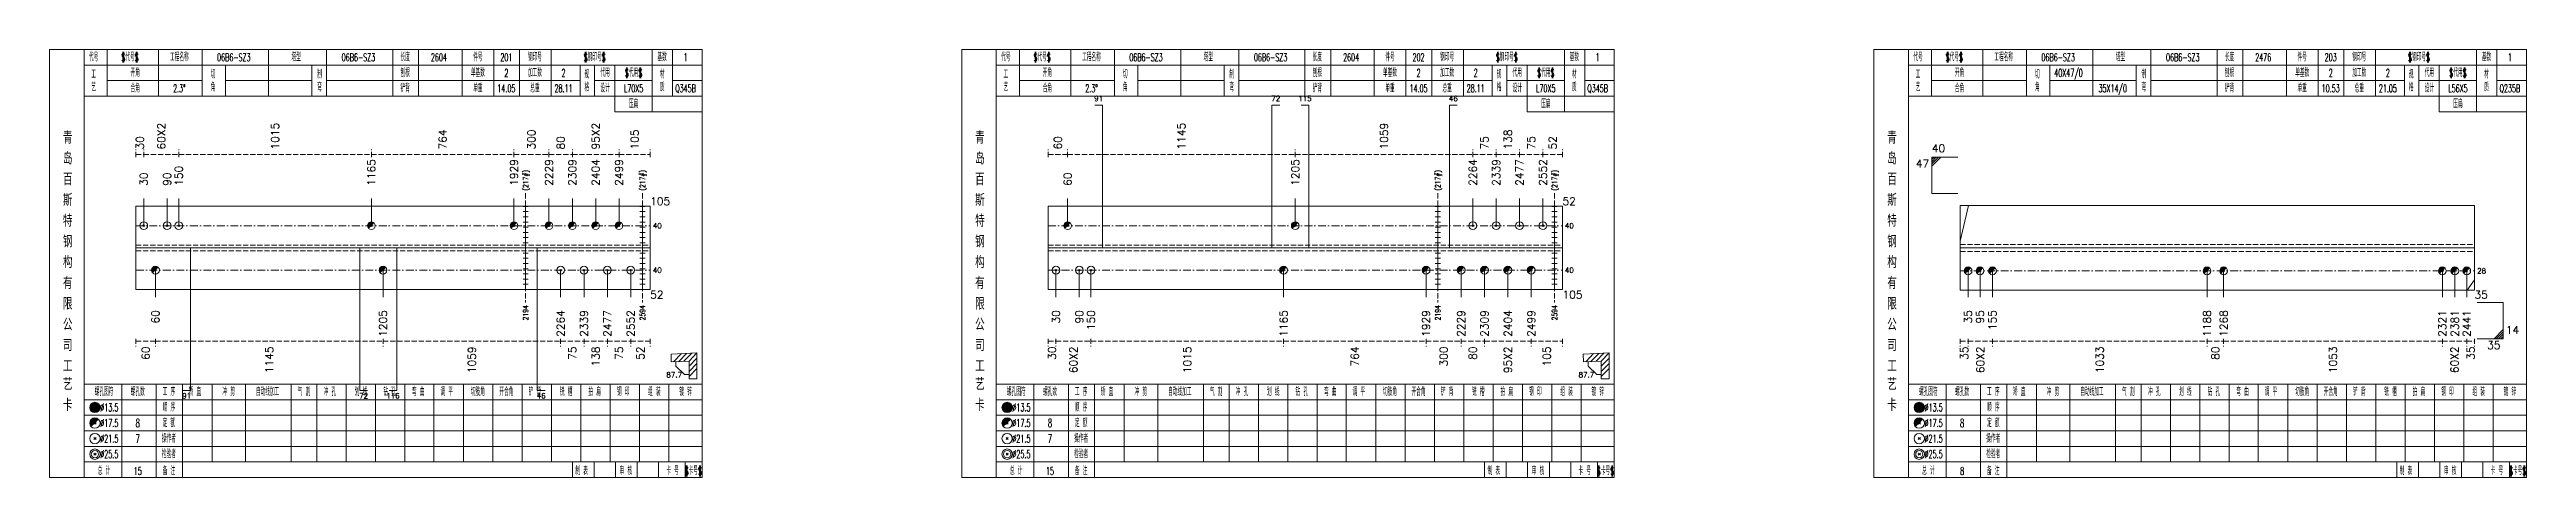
# Model space of a CAD drawing. Extents: x -533 to 8774, y 0 to 7979.
# Drawn here: x 4217 to 5171, y 7353 to 7518 of the extents above; entities that cross this region are included whole.
import ezdxf
from ezdxf.enums import TextEntityAlignment as Align

# ---------------------------------------------------------------- set-up
doc = ezdxf.new("R2010")
doc.units = 0
doc.header["$MEASUREMENT"] = 0
doc.linetypes.add('一点画线', pattern=[5.2, 3, -1, 0.2, -1])
doc.linetypes.add('虚线', pattern=[2.75, 2, -0.75])
doc.layers.get('0').update_dxf_attribs({"linetype": 'CONTINUOUS', "lineweight": 25})
for name, color, linetype, lineweight in [('1', 7, 'CONTINUOUS', 25), ('2', 7, 'CONTINUOUS', 25), ('4', 7, 'CONTINUOUS', 25), ('5', 7, 'CONTINUOUS', 25)]:
    doc.layers.add(name, color=color, linetype=linetype, lineweight=lineweight)
doc.styles.get("Standard").update_dxf_attribs({"font": 'simplex.shx', "width": 0.7, "height": 3, "bigfont": 'gbhzfs.shx'})

# ---------------------------------------------------------------- blocks, each defined once
blk = doc.blocks.new('孔17.5')
at = {"layer": '5', "color": 7, "linetype": 'Continuous', "lineweight": 0}
for p, q in [((-0.2, -0.2), (0.2, 0.2)), ((-0.2, 0.2), (0.2, -0.2))]:
    blk.add_line(p, q, dxfattribs=at)
at = {"layer": '5', "color": 7, "linetype": 'Continuous', "lineweight": 13}
blk.add_circle((0, 0), 1, dxfattribs=at)
for radius in [0.9, 0.8, 0.7, 0.6, 0.5, 0.4, 0.3, 0.2, 0.1]:
    blk.add_arc((0, 0), radius, 45, 225, dxfattribs=at)
blk = doc.blocks.new('孔21.5')
at = {"layer": '5', "color": 7, "linetype": 'Continuous', "lineweight": 13}
for p, q in [((-0.2, -0.2), (0.2, 0.2)), ((0.2, -0.2), (-0.2, 0.2))]:
    blk.add_line(p, q, dxfattribs=at)
blk.add_circle((0, 0), 1, dxfattribs=at)

msp = doc.modelspace()

# ---------------------------------------------------------------- linework, layer by layer
at = {"color": 8, "linetype": '虚线', "lineweight": 9}
for p, q in [((4250.1, 7476.39), (4250.1, 7479.39)), ((4250.1, 7477.39), (4253.1, 7477.39)), ((4253.1, 7476.39), (4253.1, 7479.39)), ((4253.1, 7476.39), (4253.1, 7479.39)), ((4253.1, 7477.39), (4266.6, 7477.39)), ((4266.6, 7476.39), (4266.6, 7479.39)), ((4266.6, 7476.39), (4266.6, 7479.39)), ((4266.6, 7477.39), (4340.79, 7477.39)), ((4340.79, 7476.39), (4340.79, 7479.39)), ((4340.79, 7476.39), (4340.79, 7479.39)), ((4340.79, 7477.39), (4395.7, 7477.39)), ((4395.7, 7476.39), (4395.7, 7479.39)), ((4395.7, 7476.39), (4395.7, 7479.39)), ((4395.7, 7477.39), (4409.2, 7477.39)), ((4409.2, 7476.39), (4409.2, 7479.39)), ((4409.2, 7476.39), (4409.2, 7479.39)), ((4409.2, 7477.39), (4418.2, 7477.39)), ((4418.2, 7476.39), (4418.2, 7479.39)), ((4418.2, 7476.39), (4418.2, 7479.39)), ((4418.2, 7477.39), (4436.2, 7477.39)), ((4436.2, 7476.39), (4436.2, 7479.39)), ((4436.2, 7476.39), (4436.2, 7479.39)), ((4436.2, 7477.39), (4448.2, 7477.39)), ((4448.2, 7476.39), (4448.2, 7479.39)), ((4601.5, 7476.39), (4601.5, 7479.39)), ((4601.5, 7477.39), (4609, 7477.39)), ((4609, 7476.39), (4609, 7479.39)), ((4609, 7476.39), (4609, 7479.39)), ((4609, 7477.39), (4696.69, 7477.39)), ((4696.69, 7476.39), (4696.69, 7479.39)), ((4696.69, 7476.39), (4696.69, 7479.39)), ((4696.69, 7477.39), (4765.1, 7477.39)), ((4765.1, 7476.39), (4765.1, 7479.39)), ((4765.1, 7476.39), (4765.1, 7479.39)), ((4765.1, 7477.39), (4774.1, 7477.39)), ((4774.1, 7476.39), (4774.1, 7479.39)), ((4774.1, 7476.39), (4774.1, 7479.39)), ((4774.1, 7477.39), (4783.1, 7477.39)), ((4783.1, 7476.39), (4783.1, 7479.39)), ((4783.1, 7476.39), (4783.1, 7479.39)), ((4783.1, 7477.39), (4792.1, 7477.39)), ((4792.1, 7476.39), (4792.1, 7479.39)), ((4792.1, 7476.39), (4792.1, 7479.39)), ((4792.1, 7477.39), (4799.6, 7477.39)), ((4799.6, 7476.39), (4799.6, 7479.39)), ((4250.1, 7406.39), (4250.1, 7403.39)), ((4250.1, 7405.39), (4257.6, 7405.39)), ((4257.6, 7406.39), (4257.6, 7403.39)), ((4257.6, 7406.39), (4257.6, 7403.39)), ((4257.6, 7405.39), (4345.29, 7405.39)), ((4345.29, 7406.39), (4345.29, 7403.39)), ((4345.29, 7406.39), (4345.29, 7403.39)), ((4345.29, 7405.39), (4413.7, 7405.39)), ((4413.7, 7406.39), (4413.7, 7403.39)), ((4413.7, 7406.39), (4413.7, 7403.39)), ((4413.7, 7405.39), (4422.7, 7405.39)), ((4422.7, 7406.39), (4422.7, 7403.39)), ((4422.7, 7406.39), (4422.7, 7403.39)), ((4422.7, 7405.39), (4431.7, 7405.39)), ((4431.7, 7406.39), (4431.7, 7403.39)), ((4431.7, 7406.39), (4431.7, 7403.39)), ((4431.7, 7405.39), (4440.7, 7405.39)), ((4440.7, 7406.39), (4440.7, 7403.39)), ((4440.7, 7406.39), (4440.7, 7403.39)), ((4440.7, 7405.39), (4448.2, 7405.39)), ((4448.2, 7406.39), (4448.2, 7403.39)), ((4601.5, 7406.39), (4601.5, 7403.39)), ((4601.5, 7405.39), (4604.5, 7405.39)), ((4604.5, 7406.39), (4604.5, 7403.39)), ((4604.5, 7406.39), (4604.5, 7403.39)), ((4604.5, 7405.39), (4618, 7405.39)), ((4618, 7406.39), (4618, 7403.39)), ((4618, 7406.39), (4618, 7403.39)), ((4618, 7405.39), (4692.19, 7405.39)), ((4692.19, 7406.39), (4692.19, 7403.39)), ((4692.19, 7406.39), (4692.19, 7403.39)), ((4692.19, 7405.39), (4747.1, 7405.39)), ((4747.1, 7406.39), (4747.1, 7403.39)), ((4747.1, 7406.39), (4747.1, 7403.39)), ((4747.1, 7405.39), (4760.6, 7405.39)), ((4760.6, 7406.39), (4760.6, 7403.39)), ((4760.6, 7406.39), (4760.6, 7403.39)), ((4760.6, 7405.39), (4769.6, 7405.39)), ((4769.6, 7406.39), (4769.6, 7403.39)), ((4769.6, 7406.39), (4769.6, 7403.39)), ((4769.6, 7405.39), (4787.6, 7405.39)), ((4787.6, 7406.39), (4787.6, 7403.39)), ((4787.6, 7406.39), (4787.6, 7403.39)), ((4787.6, 7405.39), (4799.6, 7405.39)), ((4799.6, 7406.39), (4799.6, 7403.39)), ((4952.9, 7406.39), (4952.9, 7403.39)), ((4952.9, 7405.39), (4955.9, 7405.39)), ((4955.9, 7406.39), (4955.9, 7403.39)), ((4955.9, 7406.39), (4955.9, 7403.39)), ((4955.9, 7405.39), (4965.3, 7405.39)), ((4965.3, 7406.39), (4965.3, 7403.39)), ((4965.3, 7406.39), (4965.3, 7403.39)), ((4965.3, 7405.39), (5047.95, 7405.39)), ((5047.95, 7406.39), (5047.95, 7403.39)), ((5047.95, 7406.39), (5047.95, 7403.39)), ((5047.95, 7405.39), (5054.35, 7405.39)), ((5054.35, 7406.39), (5054.35, 7403.39)), ((5054.35, 7406.39), (5054.35, 7403.39)), ((5054.35, 7405.39), (5138.6, 7405.39)), ((5138.6, 7406.39), (5138.6, 7403.39)), ((5138.6, 7406.39), (5138.6, 7403.39)), ((5138.6, 7405.39), (5148, 7405.39)), ((5148, 7406.39), (5148, 7403.39)), ((5148, 7406.39), (5148, 7403.39)), ((5148, 7405.39), (5151, 7405.39)), ((5151, 7406.39), (5151, 7403.39))]:
    msp.add_line(p, q, dxfattribs=at)
at = {"color": 7, "linetype": 'Continuous', "lineweight": 13}
for p, q in [((4941.9, 7476.39), (4951.9, 7476.39)), ((4941.9, 7462.39), (4941.9, 7476.39)), ((4942.78, 7476.39), (4941.9, 7475.52)), ((4943.65, 7476.39), (4941.9, 7474.64)), ((4944.53, 7476.39), (4941.9, 7473.77)), ((4945.4, 7476.39), (4941.9, 7472.89)), ((4941.9, 7462.39), (4951.9, 7462.39)), ((4253.1, 7449.96), (4253.1, 7460.39)), ((4262.1, 7449.96), (4262.1, 7460.39)), ((4266.6, 7449.96), (4266.6, 7460.39)), ((4340.79, 7449.96), (4340.79, 7460.39)), ((4395.7, 7449.96), (4395.7, 7460.39)), ((4409.2, 7449.96), (4409.2, 7460.39)), ((4418.2, 7449.96), (4418.2, 7460.39)), ((4427.2, 7449.96), (4427.2, 7460.39)), ((4436.2, 7449.96), (4436.2, 7460.39)), ((4609, 7449.96), (4609, 7460.39)), ((4696.69, 7449.96), (4696.69, 7460.39)), ((4765.1, 7449.96), (4765.1, 7460.39)), ((4774.1, 7449.96), (4774.1, 7460.39)), ((4783.1, 7449.96), (4783.1, 7460.39)), ((4792.1, 7449.96), (4792.1, 7460.39)), ((4952.9, 7444.02), (4956.1, 7457.73)), ((4257.6, 7432.82), (4257.6, 7422.39)), ((4345.29, 7432.82), (4345.29, 7422.39)), ((4413.7, 7432.82), (4413.7, 7422.39)), ((4422.7, 7432.82), (4422.7, 7422.39)), ((4431.7, 7432.82), (4431.7, 7422.39)), ((4440.7, 7432.82), (4440.7, 7422.39)), ((4604.5, 7432.82), (4604.5, 7422.39)), ((4613.5, 7432.82), (4613.5, 7422.39)), ((4618, 7432.82), (4618, 7422.39)), ((4692.19, 7432.82), (4692.19, 7422.39)), ((4747.1, 7432.82), (4747.1, 7422.39)), ((4760.6, 7432.82), (4760.6, 7422.39)), ((4769.6, 7432.82), (4769.6, 7422.39)), ((4778.6, 7432.82), (4778.6, 7422.39)), ((4787.6, 7432.82), (4787.6, 7422.39)), ((4955.9, 7432.55), (4955.9, 7422.39)), ((4960.5, 7432.55), (4960.5, 7422.39)), ((4965.3, 7432.55), (4965.3, 7422.39)), ((5047.95, 7432.55), (5047.95, 7422.39)), ((5054.35, 7432.55), (5054.35, 7422.39)), ((5138.6, 7432.55), (5138.6, 7422.39)), ((5143.4, 7432.55), (5143.4, 7422.39)), ((5148, 7432.55), (5148, 7422.39)), ((5151, 7429.14), (5148.2, 7425.05)), ((5162, 7420.39), (5152, 7420.39)), ((5162, 7420.39), (5162, 7406.39)), ((5162, 7406.39), (5152, 7406.39)), ((5158.5, 7406.39), (5162, 7409.89)), ((5159.38, 7406.39), (5162, 7409.02)), ((5160.25, 7406.39), (5162, 7408.14)), ((5161.12, 7406.39), (5162, 7407.27))]:
    msp.add_line(p, q, dxfattribs=at)
at = {"color": 7, "linetype": 'Continuous', "lineweight": 18}
for p, q in [((4250.1, 7457.46), (4250.1, 7425.32)), ((4250.1, 7457.46), (4448.2, 7457.46)), ((4448.2, 7457.46), (4448.2, 7425.32)), ((4601.5, 7457.46), (4601.5, 7425.32)), ((4601.5, 7457.46), (4799.6, 7457.46)), ((4799.6, 7457.46), (4799.6, 7425.32)), ((4952.9, 7457.73), (4952.9, 7425.05)), ((4952.9, 7457.73), (5151, 7457.73)), ((5151, 7457.73), (5151, 7425.05)), ((4250.1, 7441.39), (4448.2, 7441.39)), ((4601.5, 7441.39), (4799.6, 7441.39)), ((4952.9, 7441.39), (5151, 7441.39))]:
    msp.add_line(p, q, dxfattribs=at)
at = {"color": 3, "linetype": '一点画线', "lineweight": 13}
for p, q in [((4250.1, 7449.96), (4448.2, 7449.96)), ((4601.5, 7449.96), (4799.6, 7449.96)), ((4250.1, 7432.82), (4448.2, 7432.82)), ((4601.5, 7432.82), (4799.6, 7432.82)), ((4952.9, 7432.55), (5151, 7432.55))]:
    msp.add_line(p, q, dxfattribs=at)
at = {"color": 1, "linetype": '虚线', "lineweight": 18}
for p, q in [((4250.1, 7442.46), (4448.2, 7442.46)), ((4250.1, 7440.32), (4448.2, 7440.32)), ((4601.5, 7442.46), (4799.6, 7442.46)), ((4601.5, 7440.32), (4799.6, 7440.32)), ((4952.9, 7442.73), (5151, 7442.73)), ((4952.9, 7440.05), (5151, 7440.05))]:
    msp.add_line(p, q, dxfattribs=at)
at = {"layer": '1', "color": 7, "linetype": 'Continuous', "lineweight": 18}
for p, q in [((4250.1, 7425.32), (4448.2, 7425.32)), ((4601.5, 7425.32), (4799.6, 7425.32)), ((4952.9, 7425.05), (5151, 7425.05))]:
    msp.add_line(p, q, dxfattribs=at)
at = {"layer": '2', "color": 7, "linetype": 'Continuous', "lineweight": 13}
for p, q in [((4622.5, 7496.39), (4619.5, 7496.39)), ((4622.5, 7441.39), (4622.5, 7496.39)), ((4687.69, 7441.39), (4687.69, 7496.39)), ((4687.69, 7496.39), (4690.69, 7496.39)), ((4701.94, 7496.39), (4698.94, 7496.39)), ((4701.94, 7441.39), (4701.94, 7496.39)), ((4756.1, 7441.39), (4756.1, 7496.39)), ((4756.1, 7496.39), (4759.1, 7496.39)), ((4401.2, 7457.39), (4399.2, 7457.39)), ((4401.2, 7455.39), (4399.2, 7455.39)), ((4401.2, 7453.39), (4399.2, 7453.39)), ((4400.2, 7441.39), (4400.2, 7457.46)), ((4446.2, 7457.39), (4444.2, 7457.39)), ((4446.2, 7455.39), (4444.2, 7455.39)), ((4446.2, 7453.39), (4444.2, 7453.39)), ((4445.2, 7441.39), (4445.2, 7457.46)), ((4752.6, 7457.39), (4750.6, 7457.39)), ((4752.6, 7455.39), (4750.6, 7455.39)), ((4752.6, 7453.39), (4750.6, 7453.39)), ((4751.6, 7441.39), (4751.6, 7457.46)), ((4797.6, 7457.39), (4795.6, 7457.39)), ((4797.6, 7455.39), (4795.6, 7455.39)), ((4797.6, 7453.39), (4795.6, 7453.39)), ((4796.6, 7441.39), (4796.6, 7457.46)), ((4401.2, 7451.39), (4399.2, 7451.39)), ((4401.2, 7449.39), (4399.2, 7449.39)), ((4401.2, 7447.39), (4399.2, 7447.39)), ((4401.2, 7445.39), (4399.2, 7445.39)), ((4401.2, 7443.39), (4399.2, 7443.39)), ((4446.2, 7451.39), (4444.2, 7451.39)), ((4446.2, 7449.39), (4444.2, 7449.39)), ((4446.2, 7447.39), (4444.2, 7447.39)), ((4446.2, 7445.39), (4444.2, 7445.39)), ((4446.2, 7443.39), (4444.2, 7443.39)), ((4752.6, 7451.39), (4750.6, 7451.39)), ((4752.6, 7449.39), (4750.6, 7449.39)), ((4752.6, 7447.39), (4750.6, 7447.39)), ((4752.6, 7445.39), (4750.6, 7445.39)), ((4752.6, 7443.39), (4750.6, 7443.39)), ((4797.6, 7451.39), (4795.6, 7451.39)), ((4797.6, 7449.39), (4795.6, 7449.39)), ((4797.6, 7447.39), (4795.6, 7447.39)), ((4797.6, 7445.39), (4795.6, 7445.39)), ((4797.6, 7443.39), (4795.6, 7443.39)), ((4271.1, 7441.39), (4271.1, 7386.39)), ((4336.29, 7441.39), (4336.29, 7386.39)), ((4350.6, 7441.39), (4350.6, 7386.39)), ((4399.2, 7439.39), (4401.2, 7439.39)), ((4399.2, 7437.39), (4401.2, 7437.39)), ((4399.2, 7435.39), (4401.2, 7435.39)), ((4399.2, 7433.39), (4401.2, 7433.39)), ((4400.2, 7441.39), (4400.2, 7425.32)), ((4404.7, 7441.39), (4404.7, 7386.39)), ((4444.2, 7439.39), (4446.2, 7439.39)), ((4444.2, 7437.39), (4446.2, 7437.39)), ((4444.2, 7435.39), (4446.2, 7435.39)), ((4444.2, 7433.39), (4446.2, 7433.39)), ((4445.2, 7441.39), (4445.2, 7425.32)), ((4750.6, 7439.39), (4752.6, 7439.39)), ((4750.6, 7437.39), (4752.6, 7437.39)), ((4750.6, 7435.39), (4752.6, 7435.39)), ((4750.6, 7433.39), (4752.6, 7433.39)), ((4751.6, 7441.39), (4751.6, 7425.32)), ((4795.6, 7439.39), (4797.6, 7439.39)), ((4795.6, 7437.39), (4797.6, 7437.39)), ((4795.6, 7435.39), (4797.6, 7435.39)), ((4795.6, 7433.39), (4797.6, 7433.39)), ((4796.6, 7441.39), (4796.6, 7425.32)), ((4399.2, 7431.39), (4401.2, 7431.39)), ((4399.2, 7429.39), (4401.2, 7429.39)), ((4399.2, 7427.39), (4401.2, 7427.39)), ((4399.2, 7425.39), (4401.2, 7425.39)), ((4444.2, 7431.39), (4446.2, 7431.39)), ((4444.2, 7429.39), (4446.2, 7429.39)), ((4444.2, 7427.39), (4446.2, 7427.39)), ((4444.2, 7425.39), (4446.2, 7425.39)), ((4750.6, 7431.39), (4752.6, 7431.39)), ((4750.6, 7429.39), (4752.6, 7429.39)), ((4750.6, 7427.39), (4752.6, 7427.39)), ((4750.6, 7425.39), (4752.6, 7425.39)), ((4795.6, 7431.39), (4797.6, 7431.39)), ((4795.6, 7429.39), (4797.6, 7429.39)), ((4795.6, 7427.39), (4797.6, 7427.39)), ((4795.6, 7425.39), (4797.6, 7425.39)), ((4466.2, 7400.89), (4456.21, 7400.49)), ((4456.21, 7400.49), (4456.33, 7397.49)), ((4456.33, 7397.49), (4463.2, 7397.77)), ((4457.2, 7397.53), (4460.2, 7400.65)), ((4458.08, 7397.56), (4458.08, 7395.81)), ((4461.45, 7392.57), (4458.08, 7395.81)), ((4459.2, 7397.61), (4462.2, 7400.73)), ((4461.2, 7397.69), (4464.2, 7400.81)), ((4463.2, 7397.77), (4466.2, 7400.89)), ((4463.2, 7395.77), (4466.2, 7398.89)), ((4463.2, 7397.77), (4463.2, 7390.89)), ((4463.2, 7393.77), (4466.2, 7396.89)), ((4466.2, 7390.89), (4466.2, 7400.89)), ((4817.6, 7400.89), (4807.61, 7400.49)), ((4807.61, 7400.49), (4807.73, 7397.49)), ((4807.73, 7397.49), (4814.6, 7397.77)), ((4808.6, 7397.53), (4811.6, 7400.65)), ((4809.48, 7397.56), (4809.48, 7395.81)), ((4812.85, 7392.57), (4809.48, 7395.81)), ((4810.6, 7397.61), (4813.6, 7400.73)), ((4812.6, 7397.69), (4815.6, 7400.81)), ((4814.6, 7397.77), (4817.6, 7400.89)), ((4814.6, 7395.77), (4817.6, 7398.89)), ((4814.6, 7397.77), (4814.6, 7390.89)), ((4814.6, 7393.77), (4817.6, 7396.89)), ((4817.6, 7390.89), (4817.6, 7400.89)), ((4271.1, 7386.39), (4268.1, 7386.39)), ((4336.29, 7386.39), (4339.29, 7386.39)), ((4350.6, 7386.39), (4347.6, 7386.39)), ((4404.7, 7386.39), (4407.7, 7386.39)), ((4461.45, 7392.57), (4463.2, 7392.64)), ((4463.2, 7391.77), (4466.2, 7394.89)), ((4463.2, 7390.89), (4466.2, 7390.89)), ((4812.85, 7392.57), (4814.6, 7392.64)), ((4814.6, 7391.77), (4817.6, 7394.89)), ((4814.6, 7390.89), (4817.6, 7390.89))]:
    msp.add_line(p, q, dxfattribs=at)
at = {"layer": '2', "color": 216, "linetype": '虚线', "lineweight": 13}
for p, q in [((4400.2, 7462.46), (4400.2, 7420.32)), ((4445.2, 7462.46), (4445.2, 7420.32)), ((4751.6, 7462.46), (4751.6, 7420.32)), ((4796.6, 7462.46), (4796.6, 7420.32))]:
    msp.add_line(p, q, dxfattribs=at)
at = {"layer": '4', "color": 1, "linetype": 'Continuous', "lineweight": 18}
for p, q in [((4230.1, 7352.89), (4230.1, 7517.89)), ((4230.1, 7511.89), (4468.2, 7511.89)), ((4239, 7499.89), (4239, 7517.89)), ((4258.8, 7499.89), (4258.8, 7517.89)), ((4275.6, 7499.89), (4275.6, 7517.89)), ((4284.6, 7499.89), (4284.6, 7511.89)), ((4301.2, 7499.89), (4301.2, 7517.89)), ((4317.9, 7499.89), (4317.9, 7511.89)), ((4323.5, 7499.89), (4323.5, 7517.89)), ((4349, 7499.89), (4349, 7517.89)), ((4359, 7499.89), (4359, 7517.89)), ((4375.7, 7499.89), (4375.7, 7517.89)), ((4387.9, 7499.89), (4387.9, 7517.89)), ((4397.9, 7499.89), (4397.9, 7517.89)), ((4410.1, 7499.89), (4410.1, 7517.89)), ((4421.2, 7499.89), (4421.2, 7511.89)), ((4426.8, 7499.89), (4426.8, 7511.89)), ((4434.6, 7493.89), (4434.6, 7511.89)), ((4449, 7493.89), (4449, 7517.89)), ((4456.8, 7499.89), (4456.8, 7517.89)), ((4581.5, 7352.89), (4581.5, 7517.89)), ((4581.5, 7511.89), (4819.6, 7511.89)), ((4590.4, 7499.89), (4590.4, 7517.89)), ((4610.2, 7499.89), (4610.2, 7517.89)), ((4627, 7499.89), (4627, 7517.89)), ((4636, 7499.89), (4636, 7511.89)), ((4652.6, 7499.89), (4652.6, 7517.89)), ((4669.3, 7499.89), (4669.3, 7511.89)), ((4674.9, 7499.89), (4674.9, 7517.89)), ((4700.4, 7499.89), (4700.4, 7517.89)), ((4710.4, 7499.89), (4710.4, 7517.89)), ((4727.1, 7499.89), (4727.1, 7517.89)), ((4739.3, 7499.89), (4739.3, 7517.89)), ((4749.3, 7499.89), (4749.3, 7517.89)), ((4761.5, 7499.89), (4761.5, 7517.89)), ((4772.6, 7499.89), (4772.6, 7511.89)), ((4778.2, 7499.89), (4778.2, 7511.89)), ((4786, 7493.89), (4786, 7511.89)), ((4800.4, 7493.89), (4800.4, 7517.89)), ((4808.2, 7499.89), (4808.2, 7517.89)), ((4932.9, 7352.89), (4932.9, 7517.89)), ((4932.9, 7511.89), (5171, 7511.89)), ((4941.8, 7499.89), (4941.8, 7517.89)), ((4961.6, 7499.89), (4961.6, 7517.89)), ((4978.4, 7499.89), (4978.4, 7517.89)), ((4987.4, 7499.89), (4987.4, 7511.89)), ((5004, 7499.89), (5004, 7517.89)), ((5020.7, 7499.89), (5020.7, 7511.89)), ((5026.3, 7499.89), (5026.3, 7517.89)), ((5051.8, 7499.89), (5051.8, 7517.89)), ((5061.8, 7499.89), (5061.8, 7517.89)), ((5078.5, 7499.89), (5078.5, 7517.89)), ((5090.7, 7499.89), (5090.7, 7517.89)), ((5100.7, 7499.89), (5100.7, 7517.89)), ((5112.9, 7499.89), (5112.9, 7517.89)), ((5124, 7499.89), (5124, 7511.89)), ((5129.6, 7499.89), (5129.6, 7511.89)), ((5137.4, 7493.89), (5137.4, 7511.89)), ((5151.8, 7493.89), (5151.8, 7517.89)), ((5159.6, 7499.89), (5159.6, 7517.89)), ((4239, 7505.89), (4275.6, 7505.89)), ((4284.6, 7505.89), (4317.9, 7505.89)), ((4323.5, 7505.89), (4421.2, 7505.89)), ((4426.8, 7505.89), (4449, 7505.89)), ((4456.8, 7505.89), (4468.2, 7505.89)), ((4590.4, 7505.89), (4627, 7505.89)), ((4636, 7505.89), (4669.3, 7505.89)), ((4674.9, 7505.89), (4772.6, 7505.89)), ((4778.2, 7505.89), (4800.4, 7505.89)), ((4808.2, 7505.89), (4819.6, 7505.89)), ((4941.8, 7505.89), (4978.4, 7505.89)), ((4987.4, 7505.89), (5020.7, 7505.89)), ((5026.3, 7505.89), (5124, 7505.89)), ((5129.6, 7505.89), (5151.8, 7505.89)), ((5159.6, 7505.89), (5171, 7505.89)), ((4230.1, 7499.89), (4468.2, 7499.89)), ((4434.6, 7493.89), (4468.2, 7493.89)), ((4581.5, 7499.89), (4819.6, 7499.89)), ((4786, 7493.89), (4819.6, 7493.89)), ((4932.9, 7499.89), (5171, 7499.89)), ((5137.4, 7493.89), (5171, 7493.89)), ((4230.1, 7388.89), (4468.2, 7388.89)), ((4244.6, 7352.89), (4244.6, 7388.89)), ((4257.9, 7352.89), (4257.9, 7388.89)), ((4268, 7352.89), (4268, 7388.89)), ((4279.4, 7358.89), (4279.4, 7388.89)), ((4292.3, 7358.89), (4292.3, 7388.89)), ((4309.9, 7358.89), (4309.9, 7388.89)), ((4319.8, 7358.89), (4319.8, 7388.89)), ((4331.1, 7358.89), (4331.1, 7388.89)), ((4342.4, 7358.89), (4342.4, 7388.89)), ((4353.7, 7358.89), (4353.7, 7388.89)), ((4364.9, 7358.89), (4364.9, 7388.89)), ((4376.3, 7358.89), (4376.3, 7388.89)), ((4387.6, 7358.89), (4387.6, 7388.89)), ((4398.9, 7358.89), (4398.9, 7388.89)), ((4410.2, 7358.89), (4410.2, 7388.89)), ((4421.5, 7358.89), (4421.5, 7388.89)), ((4432.8, 7358.89), (4432.8, 7388.89)), ((4444.1, 7358.89), (4444.1, 7388.89)), ((4455.4, 7358.89), (4455.4, 7388.89)), ((4581.5, 7388.89), (4819.6, 7388.89)), ((4596, 7352.89), (4596, 7388.89)), ((4609.3, 7352.89), (4609.3, 7388.89)), ((4619.4, 7352.89), (4619.4, 7388.89)), ((4630.8, 7358.89), (4630.8, 7388.89)), ((4643.7, 7358.89), (4643.7, 7388.89)), ((4661.3, 7358.89), (4661.3, 7388.89)), ((4671.2, 7358.89), (4671.2, 7388.89)), ((4682.5, 7358.89), (4682.5, 7388.89)), ((4693.8, 7358.89), (4693.8, 7388.89)), ((4705.1, 7358.89), (4705.1, 7388.89)), ((4716.3, 7358.89), (4716.3, 7388.89)), ((4727.7, 7358.89), (4727.7, 7388.89)), ((4739, 7358.89), (4739, 7388.89)), ((4750.3, 7358.89), (4750.3, 7388.89)), ((4761.6, 7358.89), (4761.6, 7388.89)), ((4772.9, 7358.89), (4772.9, 7388.89)), ((4784.2, 7358.89), (4784.2, 7388.89)), ((4795.5, 7358.89), (4795.5, 7388.89)), ((4806.8, 7358.89), (4806.8, 7388.89)), ((4932.9, 7388.89), (5171, 7388.89)), ((4947.4, 7352.89), (4947.4, 7388.89)), ((4960.7, 7352.89), (4960.7, 7388.89)), ((4970.8, 7352.89), (4970.8, 7388.89)), ((4982.2, 7358.89), (4982.2, 7388.89)), ((4995.1, 7358.89), (4995.1, 7388.89)), ((5012.7, 7358.89), (5012.7, 7388.89)), ((5022.6, 7358.89), (5022.6, 7388.89)), ((5033.9, 7358.89), (5033.9, 7388.89)), ((5045.2, 7358.89), (5045.2, 7388.89)), ((5056.5, 7358.89), (5056.5, 7388.89)), ((5067.7, 7358.89), (5067.7, 7388.89)), ((5079.1, 7358.89), (5079.1, 7388.89)), ((5090.4, 7358.89), (5090.4, 7388.89)), ((5101.7, 7358.89), (5101.7, 7388.89)), ((5113, 7358.89), (5113, 7388.89)), ((5124.3, 7358.89), (5124.3, 7388.89)), ((5135.6, 7358.89), (5135.6, 7388.89)), ((5146.9, 7358.89), (5146.9, 7388.89)), ((5158.2, 7358.89), (5158.2, 7388.89)), ((4230.1, 7382.89), (4468.2, 7382.89)), ((4230.1, 7376.89), (4468.2, 7376.89)), ((4581.5, 7382.89), (4819.6, 7382.89)), ((4581.5, 7376.89), (4819.6, 7376.89)), ((4932.9, 7382.89), (5171, 7382.89)), ((4932.9, 7376.89), (5171, 7376.89)), ((4230.1, 7370.89), (4468.2, 7370.89)), ((4581.5, 7370.89), (4819.6, 7370.89)), ((4932.9, 7370.89), (5171, 7370.89)), ((4230.1, 7364.89), (4468.2, 7364.89)), ((4230.1, 7358.89), (4468.2, 7358.89)), ((4418.2, 7352.89), (4418.2, 7358.89)), ((4426.6, 7352.89), (4426.6, 7358.89)), ((4434.8, 7352.89), (4434.8, 7358.89)), ((4443.2, 7352.89), (4443.2, 7358.89)), ((4451.4, 7352.89), (4451.4, 7358.89)), ((4461.7, 7352.89), (4461.7, 7358.89)), ((4581.5, 7364.89), (4819.6, 7364.89)), ((4581.5, 7358.89), (4819.6, 7358.89)), ((4769.6, 7352.89), (4769.6, 7358.89)), ((4778, 7352.89), (4778, 7358.89)), ((4786.2, 7352.89), (4786.2, 7358.89)), ((4794.6, 7352.89), (4794.6, 7358.89)), ((4802.8, 7352.89), (4802.8, 7358.89)), ((4813.1, 7352.89), (4813.1, 7358.89)), ((4932.9, 7364.89), (5171, 7364.89)), ((4932.9, 7358.89), (5171, 7358.89)), ((5121, 7352.89), (5121, 7358.89)), ((5129.4, 7352.89), (5129.4, 7358.89)), ((5137.6, 7352.89), (5137.6, 7358.89)), ((5146, 7352.89), (5146, 7358.89)), ((5154.2, 7352.89), (5154.2, 7358.89)), ((5164.5, 7352.89), (5164.5, 7358.89))]:
    msp.add_line(p, q, dxfattribs=at)
at = {"layer": '4', "color": 7, "linetype": 'Continuous', "lineweight": 13}
for p, q in [((4234.1, 7379.69), (4234.5, 7380.09)), ((4234.5, 7379.69), (4234.1, 7380.09)), ((4585.5, 7379.69), (4585.9, 7380.09)), ((4585.9, 7379.69), (4585.5, 7380.09)), ((4936.9, 7379.69), (4937.3, 7380.09)), ((4937.3, 7379.69), (4936.9, 7380.09)), ((4233.9, 7367.49), (4234.7, 7368.29)), ((4234.7, 7367.49), (4233.9, 7368.29)), ((4585.3, 7367.49), (4586.1, 7368.29)), ((4586.1, 7367.49), (4585.3, 7368.29)), ((4936.7, 7367.49), (4937.5, 7368.29)), ((4937.5, 7367.49), (4936.7, 7368.29)), ((4233.9, 7361.49), (4234.7, 7362.29)), ((4234.7, 7361.49), (4233.9, 7362.29)), ((4585.3, 7361.49), (4586.1, 7362.29)), ((4586.1, 7361.49), (4585.3, 7362.29)), ((4936.7, 7361.49), (4937.5, 7362.29)), ((4937.5, 7361.49), (4936.7, 7362.29))]:
    msp.add_line(p, q, dxfattribs=at)
at = {"layer": '4', "color": 7, "linetype": 'Continuous', "lineweight": 0}
for p, q in [((4233.9, 7373.49), (4234.7, 7374.29)), ((4233.9, 7374.29), (4234.7, 7373.49)), ((4585.3, 7373.49), (4586.1, 7374.29)), ((4585.3, 7374.29), (4586.1, 7373.49)), ((4936.7, 7373.49), (4937.5, 7374.29)), ((4936.7, 7374.29), (4937.5, 7373.49))]:
    msp.add_line(p, q, dxfattribs=at)
at = {"layer": '4', "color": 1, "linetype": 'Continuous', "lineweight": 18}
for points in [[(4216.8, 7517.89), (4216.8, 7352.89), (4468.2, 7352.89), (4468.2, 7517.89)], [(4568.2, 7517.89), (4568.2, 7352.89), (4819.6, 7352.89), (4819.6, 7517.89)], [(4919.6, 7517.89), (4919.6, 7352.89), (5171, 7352.89), (5171, 7517.89)]]:
    msp.add_lwpolyline(points, close=True, dxfattribs=at)
at = {"layer": '4', "color": 7, "linetype": 'Continuous', "lineweight": 13}
for centre, radius in [((4234.3, 7379.89), 2), ((4234.3, 7379.89), 1.8), ((4234.3, 7379.89), 1.6), ((4234.3, 7379.89), 1.4), ((4234.3, 7379.89), 1.2), ((4234.3, 7379.89), 1), ((4234.3, 7379.89), 0.8), ((4234.3, 7379.89), 0.6), ((4234.3, 7379.89), 0.4), ((4234.3, 7379.89), 0.2), ((4585.7, 7379.89), 2), ((4585.7, 7379.89), 1.8), ((4585.7, 7379.89), 1.6), ((4585.7, 7379.89), 1.4), ((4585.7, 7379.89), 1.2), ((4585.7, 7379.89), 1), ((4585.7, 7379.89), 0.8), ((4585.7, 7379.89), 0.6), ((4585.7, 7379.89), 0.4), ((4585.7, 7379.89), 0.2), ((4937.1, 7379.89), 2), ((4937.1, 7379.89), 1.8), ((4937.1, 7379.89), 1.6), ((4937.1, 7379.89), 1.4), ((4937.1, 7379.89), 1.2), ((4937.1, 7379.89), 1), ((4937.1, 7379.89), 0.8), ((4937.1, 7379.89), 0.6), ((4937.1, 7379.89), 0.4), ((4937.1, 7379.89), 0.2), ((4234.3, 7373.89), 2), ((4234.3, 7367.89), 2), ((4585.7, 7373.89), 2), ((4585.7, 7367.89), 2), ((4937.1, 7373.89), 2), ((4937.1, 7367.89), 2), ((4234.3, 7361.89), 2), ((4234.3, 7361.89), 1.4), ((4585.7, 7361.89), 2), ((4585.7, 7361.89), 1.4), ((4937.1, 7361.89), 2), ((4937.1, 7361.89), 1.4)]:
    msp.add_circle(centre, radius, dxfattribs=at)
for centre, radius in [((4234.3, 7373.89), 1.8), ((4234.3, 7373.89), 1.6), ((4234.3, 7373.89), 1.4), ((4234.3, 7373.89), 1.2), ((4234.3, 7373.89), 1), ((4234.3, 7373.89), 0.8), ((4234.3, 7373.89), 0.6), ((4234.3, 7373.89), 0.4), ((4234.3, 7373.89), 0.2), ((4585.7, 7373.89), 1.8), ((4585.7, 7373.89), 1.6), ((4585.7, 7373.89), 1.4), ((4585.7, 7373.89), 1.2), ((4585.7, 7373.89), 1), ((4585.7, 7373.89), 0.8), ((4585.7, 7373.89), 0.6), ((4585.7, 7373.89), 0.4), ((4585.7, 7373.89), 0.2), ((4937.1, 7373.89), 1.8), ((4937.1, 7373.89), 1.6), ((4937.1, 7373.89), 1.4), ((4937.1, 7373.89), 1.2), ((4937.1, 7373.89), 1), ((4937.1, 7373.89), 0.8), ((4937.1, 7373.89), 0.6), ((4937.1, 7373.89), 0.4), ((4937.1, 7373.89), 0.2)]:
    msp.add_arc(centre, radius, 45, 225, dxfattribs=at)

# ---------------------------------------------------------------- block references
at = {"color": 7, "linetype": 'Continuous', "lineweight": 13, "xscale": 1.5, "yscale": 1.5, "zscale": 1.5}
for name, p in [('孔21.5', (4253.1, 7449.96)), ('孔21.5', (4262.1, 7449.96)), ('孔21.5', (4266.6, 7449.96)), ('孔17.5', (4340.79, 7449.96)), ('孔17.5', (4395.7, 7449.96)), ('孔17.5', (4409.2, 7449.96)), ('孔17.5', (4418.2, 7449.96)), ('孔17.5', (4427.2, 7449.96)), ('孔17.5', (4436.2, 7449.96)), ('孔17.5', (4609, 7449.96)), ('孔17.5', (4696.69, 7449.96)), ('孔21.5', (4765.1, 7449.96)), ('孔21.5', (4774.1, 7449.96)), ('孔21.5', (4783.1, 7449.96)), ('孔21.5', (4792.1, 7449.96))]:
    msp.add_blockref(name, p, dxfattribs=at)
at = {"layer": '1', "color": 7, "linetype": 'Continuous', "lineweight": 13, "xscale": 1.5, "yscale": 1.5, "zscale": 1.5}
for name, p in [('孔17.5', (4257.6, 7432.82)), ('孔17.5', (4345.29, 7432.82)), ('孔21.5', (4413.7, 7432.82)), ('孔21.5', (4422.7, 7432.82)), ('孔21.5', (4431.7, 7432.82)), ('孔21.5', (4440.7, 7432.82)), ('孔21.5', (4604.5, 7432.82)), ('孔21.5', (4613.5, 7432.82)), ('孔21.5', (4618, 7432.82)), ('孔17.5', (4692.19, 7432.82)), ('孔17.5', (4747.1, 7432.82)), ('孔17.5', (4760.6, 7432.82)), ('孔17.5', (4769.6, 7432.82)), ('孔17.5', (4778.6, 7432.82)), ('孔17.5', (4787.6, 7432.82)), ('孔17.5', (4955.9, 7432.55)), ('孔17.5', (4960.5, 7432.55)), ('孔17.5', (4965.3, 7432.55)), ('孔17.5', (5047.95, 7432.55)), ('孔17.5', (5054.35, 7432.55)), ('孔17.5', (5138.6, 7432.55)), ('孔17.5', (5143.4, 7432.55)), ('孔17.5', (5148, 7432.55))]:
    msp.add_blockref(name, p, dxfattribs=at)

# ---------------------------------------------------------------- texts
at = {"color": 8, "linetype": 'Continuous', "lineweight": 9}
for s, p in [('30', (4251.6, 7479.39)), ('60X2', (4259.85, 7479.39)), ('1015', (4303.7, 7479.39)), ('764', (4368.25, 7479.39)), ('300', (4402.45, 7479.39)), ('80', (4413.7, 7479.39)), ('95X2', (4427.2, 7479.39)), ('105', (4442.2, 7479.39)), ('60', (4605.25, 7479.39)), ('1145', (4652.85, 7479.39)), ('1059', (4730.9, 7479.39)), ('75', (4769.6, 7479.39)), ('138', (4778.6, 7479.39)), ('75', (4787.6, 7479.39)), ('52', (4795.85, 7479.39))]:
    msp.add_text(s, height=3, rotation=90, dxfattribs=at).set_placement(p, align=Align.MIDDLE_LEFT)
at = {"color": 7, "linetype": 'Continuous', "lineweight": 13}
for s, p in [('40', (4941.9, 7477.39)), ('14', (5163, 7407.39))]:
    msp.add_text(s, height=3, dxfattribs=at).set_placement(p, align=Align.BOTTOM_LEFT)
for s, p in [('150', (4266.6, 7465.39)), ('1165', (4340.79, 7465.39)), ('1929', (4395.7, 7465.39)), ('2229', (4409.2, 7465.39)), ('2309', (4418.2, 7465.39)), ('2404', (4427.2, 7465.39)), ('2499', (4436.2, 7465.39)), ('1205', (4696.69, 7465.39)), ('2264', (4765.1, 7465.39)), ('2339', (4774.1, 7465.39)), ('2477', (4783.1, 7465.39)), ('2552', (4792.1, 7465.39)), ('30', (4253.1, 7465.39)), ('90', (4262.1, 7465.39)), ('60', (4609, 7465.39))]:
    msp.add_text(s, height=3, rotation=90, dxfattribs=at).set_placement(p, align=Align.MIDDLE_LEFT)
for s, p in [('47', (4940.9, 7475.39)), ('35', (5161, 7405.39))]:
    msp.add_text(s, height=3, dxfattribs=at).set_placement(p, align=Align.TOP_RIGHT)
for s, height, p in [('105', 3, (4448.2, 7459.39)), ('52', 3, (4799.6, 7459.39)), ('40', 2, (4449.2, 7449.96)), ('40', 2, (4800.6, 7449.96)), ('40', 2, (4449.2, 7432.82)), ('40', 2, (4800.6, 7432.82)), ('28', 2, (5152, 7432.55))]:
    msp.add_text(s, height=height, dxfattribs=at).set_placement(p, align=Align.MIDDLE_LEFT)
at = {"color": 8, "linetype": 'Continuous', "lineweight": 9}
for s, p in [('60', (4253.85, 7403.39)), ('1145', (4301.45, 7403.39)), ('1059', (4379.5, 7403.39)), ('75', (4418.2, 7403.39)), ('138', (4427.2, 7403.39)), ('75', (4436.2, 7403.39)), ('52', (4444.45, 7403.39)), ('30', (4603, 7403.39)), ('60X2', (4611.25, 7403.39)), ('1015', (4655.1, 7403.39)), ('764', (4719.65, 7403.39)), ('300', (4753.85, 7403.39)), ('80', (4765.1, 7403.39)), ('95X2', (4778.6, 7403.39)), ('105', (4793.6, 7403.39)), ('35', (4954.4, 7403.39)), ('60X2', (4960.6, 7403.39)), ('1033', (5006.63, 7403.39)), ('80', (5051.15, 7403.39)), ('1053', (5096.47, 7403.39)), ('60X2', (5143.3, 7403.39)), ('35', (5149.5, 7403.39))]:
    msp.add_text(s, height=3, rotation=90, dxfattribs=at).set_placement(p, align=Align.MIDDLE_RIGHT)
at = {"layer": '1', "color": 7, "linetype": 'Continuous', "lineweight": 13}
for s, p in [('52', (4448.2, 7423.39)), ('105', (4799.6, 7423.39)), ('35', (5151, 7423.39))]:
    msp.add_text(s, height=3, dxfattribs=at).set_placement(p, align=Align.MIDDLE_LEFT)
for s, p in [('60', (4257.6, 7417.39)), ('1205', (4345.29, 7417.39)), ('2264', (4413.7, 7417.39)), ('2339', (4422.7, 7417.39)), ('2477', (4431.7, 7417.39)), ('2552', (4440.7, 7417.39)), ('30', (4604.5, 7417.39)), ('90', (4613.5, 7417.39)), ('150', (4618, 7417.39)), ('1165', (4692.19, 7417.39)), ('1929', (4747.1, 7417.39)), ('2229', (4760.6, 7417.39)), ('2309', (4769.6, 7417.39)), ('2404', (4778.6, 7417.39)), ('2499', (4787.6, 7417.39)), ('35', (4955.9, 7417.39)), ('95', (4960.5, 7417.39)), ('155', (4965.3, 7417.39)), ('1188', (5047.95, 7417.39)), ('1268', (5054.35, 7417.39)), ('2321', (5138.6, 7417.39)), ('2381', (5143.4, 7417.39)), ('2441', (5148, 7417.39))]:
    msp.add_text(s, height=3, rotation=90, dxfattribs=at).set_placement(p, align=Align.MIDDLE_RIGHT)
at = {"layer": '2', "color": 7, "linetype": 'Continuous', "lineweight": 13}
for s, p in [('91', (4621, 7497.39)), ('72', (4689.19, 7497.39)), ('115', (4700.44, 7497.39)), ('46', (4757.6, 7497.39))]:
    msp.add_text(s, height=2, dxfattribs=at).set_placement(p, align=Align.BOTTOM_CENTER)
at = {"layer": '2', "color": 7, "linetype": 'Continuous', "lineweight": 13, "width": 0.7}
for p in [(4400.2, 7463.46), (4445.2, 7463.46), (4751.6, 7463.46), (4796.6, 7463.46)]:
    msp.add_text('(217#)', height=2, rotation=90, dxfattribs=at).set_placement(p, align=Align.MIDDLE_LEFT)
for s, p in [('2194', (4400.2, 7419.32)), ('2594', (4445.2, 7419.32)), ('2194', (4751.6, 7419.32)), ('2594', (4796.6, 7419.32))]:
    msp.add_text(s, height=2, rotation=90, dxfattribs=at).set_placement(p, align=Align.MIDDLE_RIGHT)
at = {"layer": '2', "color": 7, "linetype": 'Continuous', "lineweight": 13}
for p in [(4460.45, 7390.89), (4811.85, 7390.89)]:
    msp.add_text('87.7', height=2, dxfattribs=at).set_placement(p, align=Align.BOTTOM_RIGHT)
for s, p in [('91', (4269.6, 7385.39)), ('72', (4337.79, 7385.39)), ('116', (4349.1, 7385.39)), ('46', (4406.2, 7385.39))]:
    msp.add_text(s, height=2, dxfattribs=at).set_placement(p, align=Align.TOP_CENTER)
at = {"layer": '4', "color": 1, "linetype": 'Continuous', "lineweight": 13}
for s, height, width, p in [('代号', 3, 0.6, (4233.8, 7514.89)), ('工', 3, 0.6, (4233.8, 7508.29)), ('$代号$', 3, 0.6, (4247.8, 7514.89)), ('开角', 3, 0.6, (4249.8, 7508.89)), ('工程名称', 3, 0.6, (4266.8, 7514.89)), ('切', 3, 0.6, (4279.8, 7508.29)), ('06B6-SZ3', 3, 0.6, (4287.8, 7514.89)), ('塔型', 3, 0.6, (4311.8, 7514.89)), ('制', 3, 0.6, (4320.8, 7508.29)), ('06B6-SZ3', 3, 0.6, (4335.8, 7514.89)), ('刨根', 3, 0.6, (4353.8, 7508.89)), ('长度', 3, 0.6, (4353.8, 7514.89)), ('2604', 3, 0.6, (4366.8, 7514.89)), ('单基数', 3, 0.6, (4381.8, 7508.89)), ('件号', 3, 0.6, (4381.8, 7514.89)), ('201', 3, 0.6, (4392.8, 7514.89)), ('2', 3, 0.6, (4392.8, 7508.89)), ('加工数', 3, 0.6, (4403.8, 7508.89)), ('钢印号', 3, 0.6, (4403.8, 7514.89)), ('2', 3, 0.6, (4414.8, 7508.89)), ('规', 3, 0.6, (4423.8, 7508.29)), ('$钢印号$', 3, 0.6, (4426.8, 7514.89)), ('代用', 3, 0.6, (4430.8, 7508.89)), ('$代用$', 3, 0.6, (4441.8, 7508.89)), ('基数', 3, 0.6, (4452.8, 7514.89)), ('材', 3, 0.6, (4452.8, 7508.29)), ('1', 3, 0.6, (4461.8, 7514.89)), ('代号', 3, 0.6, (4585.2, 7514.89)), ('工', 3, 0.6, (4585.2, 7508.29)), ('$代号$', 3, 0.6, (4599.2, 7514.89)), ('开角', 3, 0.6, (4601.2, 7508.89)), ('工程名称', 3, 0.6, (4618.2, 7514.89)), ('切', 3, 0.6, (4631.2, 7508.29)), ('06B6-SZ3', 3, 0.6, (4639.2, 7514.89)), ('塔型', 3, 0.6, (4663.2, 7514.89)), ('制', 3, 0.6, (4672.2, 7508.29)), ('06B6-SZ3', 3, 0.6, (4687.2, 7514.89)), ('刨根', 3, 0.6, (4705.2, 7508.89)), ('长度', 3, 0.6, (4705.2, 7514.89)), ('2604', 3, 0.6, (4718.2, 7514.89)), ('单基数', 3, 0.6, (4733.2, 7508.89)), ('件号', 3, 0.6, (4733.2, 7514.89)), ('202', 3, 0.6, (4744.2, 7514.89)), ('2', 3, 0.6, (4744.2, 7508.89)), ('加工数', 3, 0.6, (4755.2, 7508.89)), ('钢印号', 3, 0.6, (4755.2, 7514.89)), ('2', 3, 0.6, (4766.2, 7508.89)), ('规', 3, 0.6, (4775.2, 7508.29)), ('$钢印号$', 3, 0.6, (4778.2, 7514.89)), ('代用', 3, 0.6, (4782.2, 7508.89)), ('$代用$', 3, 0.6, (4793.2, 7508.89)), ('基数', 3, 0.6, (4804.2, 7514.89)), ('材', 3, 0.6, (4804.2, 7508.29)), ('1', 3, 0.6, (4813.2, 7514.89)), ('代号', 3, 0.6, (4936.6, 7514.89)), ('工', 3, 0.6, (4936.6, 7508.29)), ('$代号$', 3, 0.6, (4950.6, 7514.89)), ('开角', 3, 0.6, (4952.6, 7508.89)), ('工程名称', 3, 0.6, (4969.6, 7514.89)), ('切', 3, 0.6, (4982.6, 7508.29)), ('06B6-SZ3', 3, 0.6, (4990.6, 7514.89)), ('40X47/0', 3, 0.6, (4994.6, 7508.89)), ('塔型', 3, 0.6, (5014.6, 7514.89)), ('制', 3, 0.6, (5023.6, 7508.29)), ('06B6-SZ3', 3, 0.6, (5038.6, 7514.89)), ('刨根', 3, 0.6, (5056.6, 7508.89)), ('长度', 3, 0.6, (5056.6, 7514.89)), ('2476', 3, 0.6, (5069.6, 7514.89)), ('单基数', 3, 0.6, (5084.6, 7508.89)), ('件号', 3, 0.6, (5084.6, 7514.89)), ('203', 3, 0.6, (5095.6, 7514.89)), ('2', 3, 0.6, (5095.6, 7508.89)), ('加工数', 3, 0.6, (5106.6, 7508.89)), ('钢印号', 3, 0.6, (5106.6, 7514.89)), ('2', 3, 0.6, (5117.6, 7508.89)), ('规', 3, 0.6, (5126.6, 7508.29)), ('$钢印号$', 3, 0.6, (5129.6, 7514.89)), ('代用', 3, 0.6, (5133.6, 7508.89)), ('$代用$', 3, 0.6, (5144.6, 7508.89)), ('基数', 3, 0.6, (5155.6, 7514.89)), ('材', 3, 0.6, (5155.6, 7508.29)), ('1', 3, 0.6, (5164.6, 7514.89)), ('艺', 3, 0.6, (4233.8, 7503.29)), ('合角', 3, 0.6, (4249.8, 7502.89)), ('2.3%%d', 3, 0.6, (4266.8, 7502.89)), ('角', 3, 0.6, (4279.8, 7503.29)), ('弯', 3, 0.6, (4320.8, 7503.29)), ('铲背', 3, 0.6, (4353.8, 7502.89)), ('单重', 3, 0.6, (4381.8, 7502.89)), ('14.05', 3, 0.6, (4392.8, 7502.89)), ('总重', 3, 0.6, (4403.8, 7502.89)), ('28.11', 3, 0.6, (4414.8, 7502.89)), ('格', 3, 0.6, (4423.8, 7503.29)), ('设计', 3, 0.6, (4430.8, 7502.89)), ('L70X5', 3, 0.6, (4441.8, 7502.89)), ('质', 3, 0.6, (4452.8, 7503.29)), ('Q345B', 3, 0.6, (4461.8, 7502.89)), ('艺', 3, 0.6, (4585.2, 7503.29)), ('合角', 3, 0.6, (4601.2, 7502.89)), ('2.3%%d', 3, 0.6, (4618.2, 7502.89)), ('角', 3, 0.6, (4631.2, 7503.29)), ('弯', 3, 0.6, (4672.2, 7503.29)), ('铲背', 3, 0.6, (4705.2, 7502.89)), ('单重', 3, 0.6, (4733.2, 7502.89)), ('14.05', 3, 0.6, (4744.2, 7502.89)), ('总重', 3, 0.6, (4755.2, 7502.89)), ('28.11', 3, 0.6, (4766.2, 7502.89)), ('格', 3, 0.6, (4775.2, 7503.29)), ('设计', 3, 0.6, (4782.2, 7502.89)), ('L70X5', 3, 0.6, (4793.2, 7502.89)), ('质', 3, 0.6, (4804.2, 7503.29)), ('Q345B', 3, 0.6, (4813.2, 7502.89)), ('艺', 3, 0.6, (4936.6, 7503.29)), ('合角', 3, 0.6, (4952.6, 7502.89)), ('角', 3, 0.6, (4982.6, 7503.29)), ('35X14/0', 3, 0.6, (5011.6, 7502.89)), ('弯', 3, 0.6, (5023.6, 7503.29)), ('铲背', 3, 0.6, (5056.6, 7502.89)), ('单重', 3, 0.6, (5084.6, 7502.89)), ('10.53', 3, 0.6, (5095.6, 7502.89)), ('总重', 3, 0.6, (5106.6, 7502.89)), ('21.05', 3, 0.6, (5117.6, 7502.89)), ('格', 3, 0.6, (5126.6, 7503.29)), ('设计', 3, 0.6, (5133.6, 7502.89)), ('L56X5', 3, 0.6, (5144.6, 7502.89)), ('质', 3, 0.6, (5155.6, 7503.29)), ('Q235B', 3, 0.6, (5164.6, 7502.89)), ('压扁', 3, 0.6, (4441.8, 7496.89)), ('压扁', 3, 0.6, (4793.2, 7496.89)), ('压扁', 3, 0.6, (5144.6, 7496.89)), ('青', 4.6, 0.8, (4223.8, 7483.89)), ('青', 4.6, 0.8, (4575.2, 7483.89)), ('青', 4.6, 0.8, (4926.6, 7483.89)), ('岛', 4.6, 0.8, (4223.8, 7475.89)), ('岛', 4.6, 0.8, (4575.2, 7475.89)), ('岛', 4.6, 0.8, (4926.6, 7475.89)), ('斯', 4.6, 0.8, (4223.8, 7459.89)), ('百', 4.6, 0.8, (4223.8, 7467.89)), ('斯', 4.6, 0.8, (4575.2, 7459.89)), ('百', 4.6, 0.8, (4575.2, 7467.89)), ('斯', 4.6, 0.8, (4926.6, 7459.89)), ('百', 4.6, 0.8, (4926.6, 7467.89)), ('特', 4.6, 0.8, (4223.8, 7451.89)), ('特', 4.6, 0.8, (4575.2, 7451.89)), ('特', 4.6, 0.8, (4926.6, 7451.89)), ('钢', 4.6, 0.8, (4223.8, 7443.89)), ('钢', 4.6, 0.8, (4575.2, 7443.89)), ('钢', 4.6, 0.8, (4926.6, 7443.89)), ('构', 4.6, 0.8, (4223.8, 7435.89)), ('构', 4.6, 0.8, (4575.2, 7435.89)), ('构', 4.6, 0.8, (4926.6, 7435.89)), ('有', 4.6, 0.8, (4223.8, 7427.89)), ('有', 4.6, 0.8, (4575.2, 7427.89)), ('有', 4.6, 0.8, (4926.6, 7427.89)), ('公', 4.6, 0.8, (4223.8, 7411.89)), ('限', 4.6, 0.8, (4223.8, 7419.89)), ('公', 4.6, 0.8, (4575.2, 7411.89)), ('限', 4.6, 0.8, (4575.2, 7419.89)), ('公', 4.6, 0.8, (4926.6, 7411.89)), ('限', 4.6, 0.8, (4926.6, 7419.89)), ('司', 4.6, 0.8, (4223.8, 7403.89)), ('司', 4.6, 0.8, (4575.2, 7403.89)), ('司', 4.6, 0.8, (4926.6, 7403.89)), ('工', 4.6, 0.8, (4223.8, 7395.89)), ('工', 4.6, 0.8, (4575.2, 7395.89)), ('工', 4.6, 0.8, (4926.6, 7395.89)), ('艺', 4.6, 0.8, (4223.8, 7388.89)), ('螺孔图符', 3, 0.6, (4237.8, 7385.89)), ('螺孔数', 3, 0.6, (4250.8, 7385.89)), ('工 序', 3, 0.6, (4262.8, 7385.89)), ('矫 直', 3, 0.6, (4272.8, 7385.89)), ('冲 剪', 3, 0.6, (4285.8, 7385.89)), ('自动线加工', 3, 0.6, (4300.8, 7385.89)), ('气 割', 3, 0.6, (4314.8, 7385.89)), ('冲 孔', 3, 0.6, (4324.8, 7385.89)), ('划 线', 3, 0.6, (4336.8, 7385.89)), ('钻 孔', 3, 0.6, (4347.8, 7385.89)), ('弯 曲', 3, 0.6, (4358.8, 7385.89)), ('调 平', 3, 0.6, (4369.8, 7385.89)), ('切肢角', 3, 0.6, (4381.8, 7385.89)), ('开合角', 3, 0.6, (4392.8, 7385.89)), ('铲 背', 3, 0.6, (4403.8, 7385.89)), ('铣 槽', 3, 0.6, (4415.8, 7385.89)), ('拍 扁', 3, 0.6, (4426.8, 7385.89)), ('钢 印', 3, 0.6, (4437.8, 7385.89)), ('组 装', 3, 0.6, (4449.8, 7385.89)), ('镀 锌', 3, 0.6, (4461.8, 7385.89)), ('艺', 4.6, 0.8, (4575.2, 7388.89)), ('螺孔图符', 3, 0.6, (4589.2, 7385.89)), ('螺孔数', 3, 0.6, (4602.2, 7385.89)), ('工 序', 3, 0.6, (4614.2, 7385.89)), ('矫 直', 3, 0.6, (4624.2, 7385.89)), ('冲 剪', 3, 0.6, (4637.2, 7385.89)), ('自动线加工', 3, 0.6, (4652.2, 7385.89)), ('气 割', 3, 0.6, (4666.2, 7385.89)), ('冲 孔', 3, 0.6, (4676.2, 7385.89)), ('划 线', 3, 0.6, (4688.2, 7385.89)), ('钻 孔', 3, 0.6, (4699.2, 7385.89)), ('弯 曲', 3, 0.6, (4710.2, 7385.89)), ('调 平', 3, 0.6, (4721.2, 7385.89)), ('切肢角', 3, 0.6, (4733.2, 7385.89)), ('开合角', 3, 0.6, (4744.2, 7385.89)), ('铲 背', 3, 0.6, (4755.2, 7385.89)), ('铣 槽', 3, 0.6, (4767.2, 7385.89)), ('拍 扁', 3, 0.6, (4778.2, 7385.89)), ('钢 印', 3, 0.6, (4789.2, 7385.89)), ('组 装', 3, 0.6, (4801.2, 7385.89)), ('镀 锌', 3, 0.6, (4813.2, 7385.89)), ('艺', 4.6, 0.8, (4926.6, 7388.89)), ('螺孔图符', 3, 0.6, (4940.6, 7385.89)), ('螺孔数', 3, 0.6, (4953.6, 7385.89)), ('工 序', 3, 0.6, (4965.6, 7385.89)), ('矫 直', 3, 0.6, (4975.6, 7385.89)), ('冲 剪', 3, 0.6, (4988.6, 7385.89)), ('自动线加工', 3, 0.6, (5003.6, 7385.89)), ('气 割', 3, 0.6, (5017.6, 7385.89)), ('冲 孔', 3, 0.6, (5027.6, 7385.89)), ('划 线', 3, 0.6, (5039.6, 7385.89)), ('钻 孔', 3, 0.6, (5050.6, 7385.89)), ('弯 曲', 3, 0.6, (5061.6, 7385.89)), ('调 平', 3, 0.6, (5072.6, 7385.89)), ('切肢角', 3, 0.6, (5084.6, 7385.89)), ('开合角', 3, 0.6, (5095.6, 7385.89)), ('铲 背', 3, 0.6, (5106.6, 7385.89)), ('铣 槽', 3, 0.6, (5118.6, 7385.89)), ('拍 扁', 3, 0.6, (5129.6, 7385.89)), ('钢 印', 3, 0.6, (5140.6, 7385.89)), ('组 装', 3, 0.6, (5152.6, 7385.89)), ('镀 锌', 3, 0.6, (5164.6, 7385.89)), ('卡', 4.6, 0.8, (4223.8, 7380.89)), ('%%C13.5', 3, 0.5, (4239.8, 7379.89)), ('顺 序', 3, 0.6, (4262.8, 7379.89)), ('卡', 4.6, 0.8, (4575.2, 7380.89)), ('%%C13.5', 3, 0.5, (4591.2, 7379.89)), ('顺 序', 3, 0.6, (4614.2, 7379.89)), ('卡', 4.6, 0.8, (4926.6, 7380.89)), ('%%C13.5', 3, 0.5, (4942.6, 7379.89)), ('顺 序', 3, 0.6, (4965.6, 7379.89)), ('%%C17.5', 3, 0.5, (4239.8, 7373.89)), ('%%C21.5', 3, 0.5, (4239.8, 7367.89)), ('8', 3.2, 0.6, (4250.8, 7373.89)), ('7', 3.2, 0.6, (4250.8, 7367.89)), ('操作者', 3, 0.6, (4262.8, 7367.89)), ('定 额', 3, 0.6, (4262.8, 7373.89)), ('%%C17.5', 3, 0.5, (4591.2, 7373.89)), ('%%C21.5', 3, 0.5, (4591.2, 7367.89)), ('8', 3.2, 0.6, (4602.2, 7373.89)), ('7', 3.2, 0.6, (4602.2, 7367.89)), ('操作者', 3, 0.6, (4614.2, 7367.89)), ('定 额', 3, 0.6, (4614.2, 7373.89)), ('%%C17.5', 3, 0.5, (4942.6, 7373.89)), ('%%C21.5', 3, 0.5, (4942.6, 7367.89)), ('8', 3.2, 0.6, (4953.6, 7373.89)), ('操作者', 3, 0.6, (4965.6, 7367.89)), ('定 额', 3, 0.6, (4965.6, 7373.89)), ('总 计', 3, 0.6, (4237.8, 7355.39)), ('%%C25.5', 3, 0.5, (4239.8, 7361.89)), ('15', 3, 0.6, (4250.8, 7355.39)), ('检验者', 3, 0.6, (4262.8, 7361.89)), ('备 注', 3, 0.6, (4262.8, 7355.39)), ('制 表', 3, 0.6, (4421.8, 7355.39)), ('审 核', 3, 0.6, (4438.8, 7355.39)), ('卡 号', 3, 0.6, (4456.8, 7355.39)), ('$卡号$', 3, 0.6, (4464.8, 7355.39)), ('总 计', 3, 0.6, (4589.2, 7355.39)), ('%%C25.5', 3, 0.5, (4591.2, 7361.89)), ('15', 3, 0.6, (4602.2, 7355.39)), ('检验者', 3, 0.6, (4614.2, 7361.89)), ('备 注', 3, 0.6, (4614.2, 7355.39)), ('制 表', 3, 0.6, (4773.2, 7355.39)), ('审 核', 3, 0.6, (4790.2, 7355.39)), ('卡 号', 3, 0.6, (4808.2, 7355.39)), ('$卡号$', 3, 0.6, (4816.2, 7355.39)), ('总 计', 3, 0.6, (4940.6, 7355.39)), ('%%C25.5', 3, 0.5, (4942.6, 7361.89)), ('8', 3, 0.6, (4953.6, 7355.39)), ('检验者', 3, 0.6, (4965.6, 7361.89)), ('备 注', 3, 0.6, (4965.6, 7355.39)), ('制 表', 3, 0.6, (5124.6, 7355.39)), ('审 核', 3, 0.6, (5141.6, 7355.39)), ('卡 号', 3, 0.6, (5159.6, 7355.39)), ('$卡号$', 3, 0.6, (5167.6, 7355.39))]:
    msp.add_text(s, height=height, dxfattribs=dict(at, width=width)).set_placement(p, align=Align.MIDDLE_CENTER)

doc.saveas('drawing.dxf')
